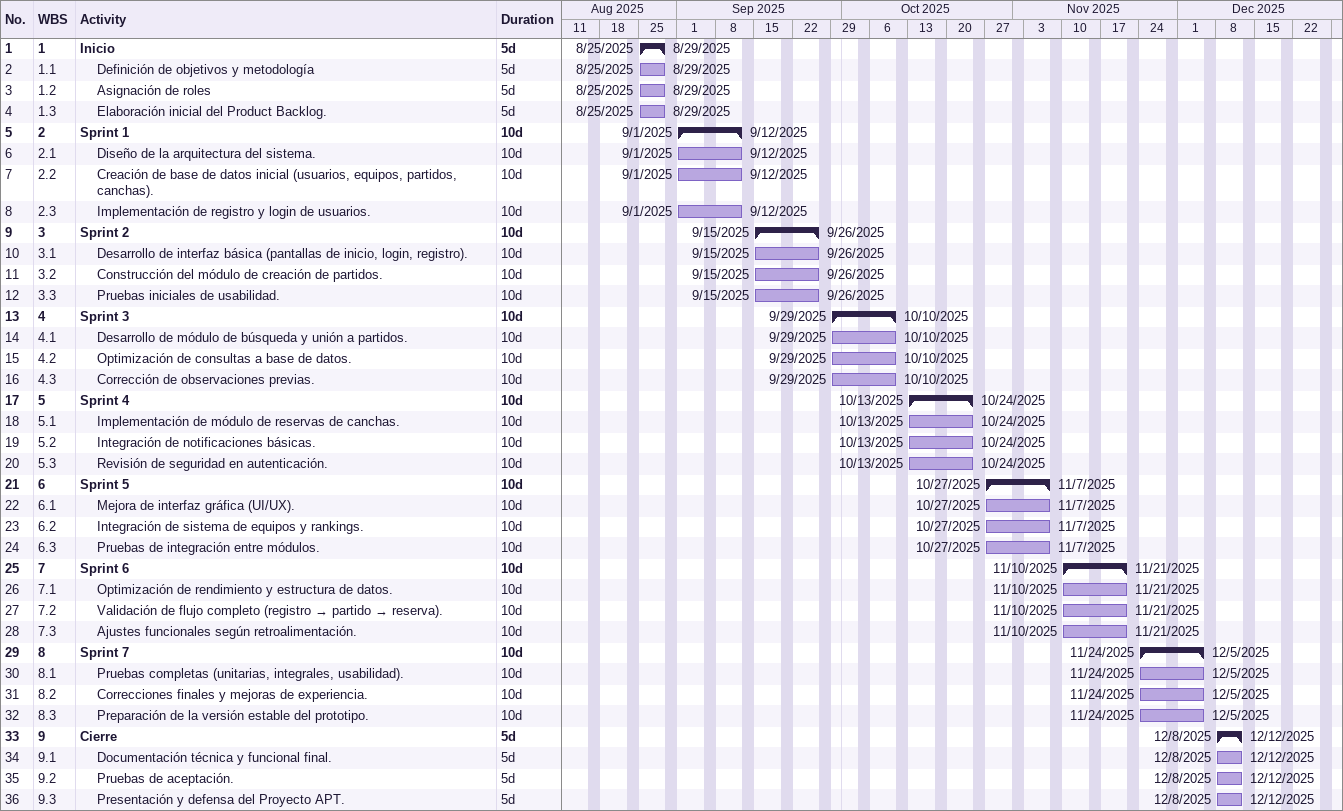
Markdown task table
| ID | WBS | Task | Duration | Start | Finish |
|---|---|---|---|---|---|
| 1 | 1 | **Inicio** | 5d | 2025-08-25 | 2025-08-29 |
| 2 | 1.1 | Definición de objetivos y metodología | 5d | 2025-08-25 | 2025-08-29 |
| 3 | 1.2 | Asignación de roles | 5d | 2025-08-25 | 2025-08-29 |
| 4 | 1.3 | Elaboración inicial del Product Backlog. | 5d | 2025-08-25 | 2025-08-29 |
| 5 | 2 | **Sprint 1** | 10d | 2025-09-01 | 2025-09-12 |
| 6 | 2.1 | Diseño de la arquitectura del sistema. | 10d | 2025-09-01 | 2025-09-12 |
| 7 | 2.2 | Creación de base de datos inicial (usuarios, equipos, partidos, canchas). | 10d | 2025-09-01 | 2025-09-12 |
| 8 | 2.3 | Implementación de registro y login de usuarios. | 10d | 2025-09-01 | 2025-09-12 |
| 9 | 3 | **Sprint 2** | 10d | 2025-09-15 | 2025-09-26 |
| 10 | 3.1 | Desarrollo de interfaz básica (pantallas de inicio, login, registro). | 10d | 2025-09-15 | 2025-09-26 |
| 11 | 3.2 | Construcción del módulo de creación de partidos. | 10d | 2025-09-15 | 2025-09-26 |
| 12 | 3.3 | Pruebas iniciales de usabilidad. | 10d | 2025-09-15 | 2025-09-26 |
| 13 | 4 | **Sprint 3** | 10d | 2025-09-29 | 2025-10-10 |
| 14 | 4.1 | Desarrollo de módulo de búsqueda y unión a partidos. | 10d | 2025-09-29 | 2025-10-10 |
| 15 | 4.2 | Optimización de consultas a base de datos. | 10d | 2025-09-29 | 2025-10-10 |
| 16 | 4.3 | Corrección de observaciones previas. | 10d | 2025-09-29 | 2025-10-10 |
| 17 | 5 | **Sprint 4** | 10d | 2025-10-13 | 2025-10-24 |
| 18 | 5.1 | Implementación de módulo de reservas de canchas. | 10d | 2025-10-13 | 2025-10-24 |
| 19 | 5.2 | Integración de notificaciones básicas. | 10d | 2025-10-13 | 2025-10-24 |
| 20 | 5.3 | Revisión de seguridad en autenticación. | 10d | 2025-10-13 | 2025-10-24 |
| 21 | 6 | **Sprint 5** | 10d | 2025-10-27 | 2025-11-07 |
| 22 | 6.1 | Mejora de interfaz gráfica (UI/UX). | 10d | 2025-10-27 | 2025-11-07 |
| 23 | 6.2 | Integración de sistema de equipos y rankings. | 10d | 2025-10-27 | 2025-11-07 |
| 24 | 6.3 | Pruebas de integración entre módulos. | 10d | 2025-10-27 | 2025-11-07 |
| 25 | 7 | **Sprint 6** | 10d | 2025-11-10 | 2025-11-21 |
| 26 | 7.1 | Optimización de rendimiento y estructura de datos. | 10d | 2025-11-10 | 2025-11-21 |
| 27 | 7.2 | Validación de flujo completo (registro → partido → reserva). | 10d | 2025-11-10 | 2025-11-21 |
| 28 | 7.3 | Ajustes funcionales según retroalimentación. | 10d | 2025-11-10 | 2025-11-21 |
| 29 | 8 | **Sprint 7** | 10d | 2025-11-24 | 2025-12-05 |
| 30 | 8.1 | Pruebas completas (unitarias, integrales, usabilidad). | 10d | 2025-11-24 | 2025-12-05 |
| 31 | 8.2 | Correcciones finales y mejoras de experiencia. | 10d | 2025-11-24 | 2025-12-05 |
| 32 | 8.3 | Preparación de la versión estable del prototipo. | 10d | 2025-11-24 | 2025-12-05 |
| 33 | 9 | **Cierre** | 5d | 2025-12-08 | 2025-12-12 |
| 34 | 9.1 | Documentación técnica y funcional final. | 5d | 2025-12-08 | 2025-12-12 |
| 35 | 9.2 | Pruebas de aceptación. | 5d | 2025-12-08 | 2025-12-12 |
| 36 | 9.3 | Presentación y defensa del Proyecto APT. | 5d | 2025-12-08 | 2025-12-12 |
